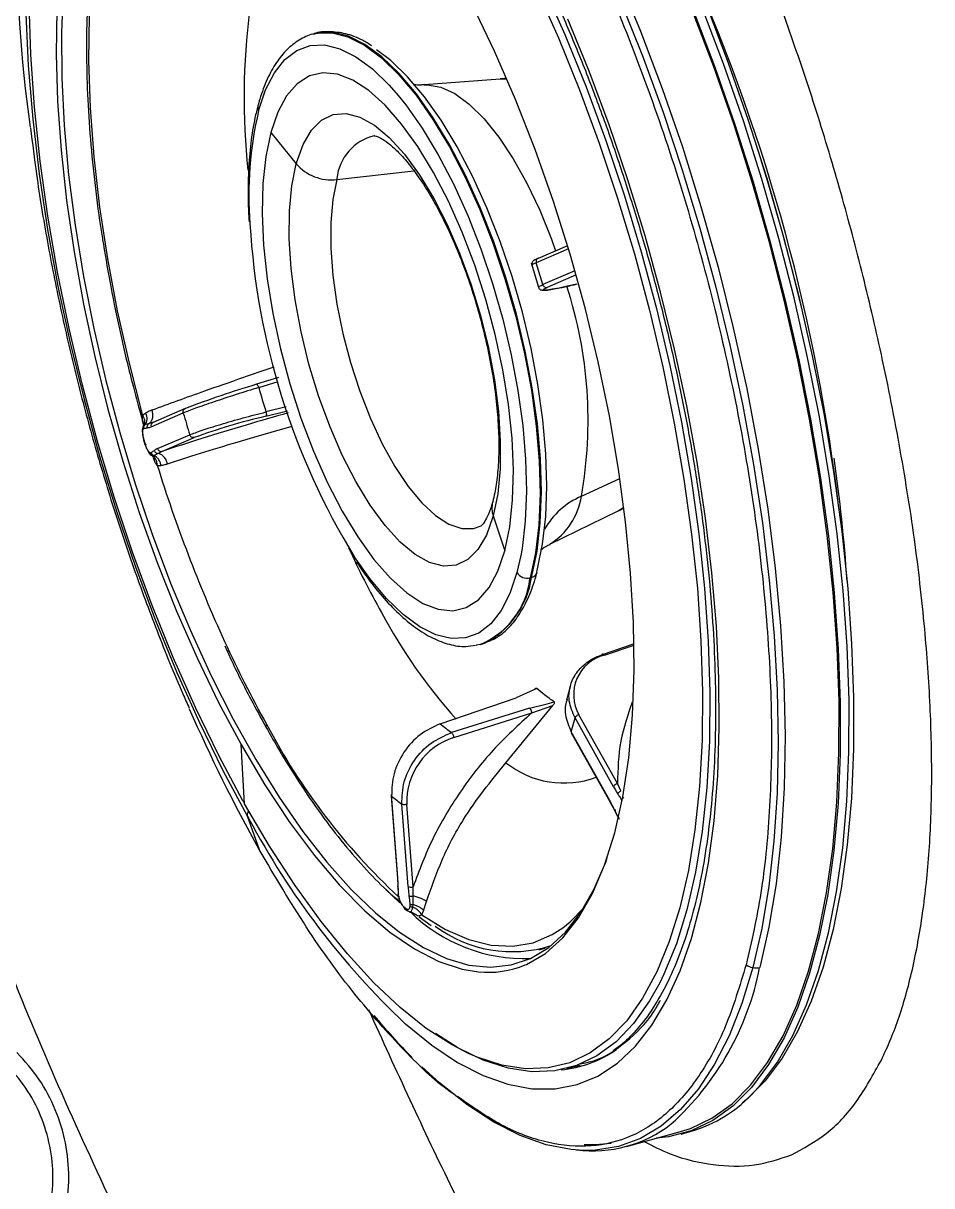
# Model space of a CAD drawing. Extents: x 943 to 1030, y 781 to 934.
# Drawn here: x 994.455 to 997.279, y 838.684 to 842.3 of the extents above; entities that cross this region are included whole.
import ezdxf

# ---------------------------------------------------------------- set-up
doc = ezdxf.new("R2010")
doc.units = 0
doc.header["$MEASUREMENT"] = 0
doc.layers.add('1', color=4, linetype='Continuous')

# ---------------------------------------------------------------- blocks, each defined once
blk = doc.blocks.new('AIRA')
at = {"layer": '1', "color": 3, "linetype": 'Continuous', "lineweight": 25}
for p, q in [((52.1831, 39.1023), (52.1793, 39.1012)), ((52.7595, 38.9612), (52.524, 38.9428)), ((52.0468, 38.7945), (52.1258, 38.6975)), ((52.2517, 38.6486), (52.4911, 38.6761)), ((52.9692, 38.4425), (52.8777, 38.4032)), ((52.9722, 38.4326), (52.872, 38.3896)), ((52.8564, 38.3897), (52.8788, 38.3137)), ((52.892, 38.3217), (52.872, 38.3896)), ((52.9921, 38.3646), (52.892, 38.3217)), ((52.9958, 38.3519), (52.9056, 38.3132)), ((52.0704, 38.0325), (52.002, 38.0116)), ((52.0094, 38.0016), (52.0698, 38.0201)), ((51.7806, 37.936), (51.6807, 37.8931)), ((52.0947, 37.9411), (52.0318, 37.9255)), ((51.6427, 37.9174), (51.6516, 37.8846)), ((51.6484, 37.914), (51.6515, 37.9081)), ((51.6748, 37.8793), (51.7747, 37.9223)), ((52.0314, 37.9122), (52.0986, 37.9288)), ((51.6499, 37.8786), (51.6478, 37.8744)), ((51.6515, 37.8829), (51.6487, 37.8764)), ((51.6513, 37.8847), (51.6512, 37.8821)), ((51.6554, 37.8856), (51.6515, 37.8829)), ((51.6683, 37.8893), (51.6554, 37.8856)), ((51.6817, 37.8935), (51.6683, 37.8893)), ((51.6771, 37.8916), (51.6769, 37.8917)), ((51.6778, 37.8912), (51.6777, 37.8913)), ((51.6514, 37.8392), (51.6557, 37.8243)), ((51.6948, 37.8114), (51.7947, 37.8543)), ((51.7084, 37.8029), (51.8083, 37.8458)), ((51.6708, 37.7946), (51.6715, 37.794)), ((51.679, 37.7898), (51.6836, 37.7903)), ((51.6836, 37.7903), (51.6956, 37.7966)), ((51.6956, 37.7966), (51.7084, 37.8029)), ((51.6819, 37.783), (51.686, 37.7697)), ((53.0123, 37.6632), (53.1322, 37.7184)), ((52.9144, 37.5139), (53.1265, 37.6179)), ((53.1265, 37.6179), (53.1445, 37.6289)), ((52.7382, 37.6024), (52.7743, 37.4936)), ((52.8243, 37.4795), (52.8121, 37.4259)), ((52.8535, 37.4099), (52.8574, 37.4109)), ((52.698, 37.2023), (52.7019, 37.2033)), ((52.7019, 37.2033), (52.7112, 37.2062)), ((53.173, 37.2032), (53.0766, 37.1702)), ((53.0838, 37.1688), (53.1731, 37.1994)), ((52.9782, 37.0742), (52.9659, 37.0289)), ((52.5734, 36.9557), (52.8091, 37.0367)), ((52.8743, 37.065), (52.8091, 37.0367)), ((52.8513, 37.0043), (52.6089, 36.9281)), ((52.7774, 36.8345), (52.9231, 37.0126)), ((52.8513, 37.0043), (52.9056, 37.0178)), ((52.8578, 36.9894), (52.9231, 37.0126)), ((52.9056, 37.0178), (52.9278, 37.0234)), ((52.6155, 36.9133), (52.8578, 36.9894)), ((52.9808, 36.9306), (52.9925, 36.9738)), ((53.1123, 36.7596), (52.9925, 36.9738)), ((53.1245, 36.7696), (53.0047, 36.9839)), ((53.1005, 36.7165), (52.9808, 36.9306)), ((52.9809, 36.9279), (53.1007, 36.7136)), ((51.9653, 36.7068), (51.9544, 36.8906)), ((53.1351, 36.7467), (53.1245, 36.7696)), ((52.4209, 36.7354), (52.4404, 36.4765)), ((52.4417, 36.4745), (52.4224, 36.7307)), ((52.4734, 36.4497), (52.4541, 36.706)), ((52.489, 36.4484), (52.4696, 36.7047)), ((53.1012, 36.713), (53.1138, 36.6889)), ((51.9738, 36.669), (52.0111, 36.564)), ((53.1137, 36.6891), (53.1246, 36.6674)), ((52.4406, 36.4762), (52.4419, 36.4494)), ((52.4484, 36.3985), (52.4045, 36.4401)), ((52.4419, 36.4497), (52.4427, 36.4244)), ((52.4427, 36.4246), (52.4434, 36.4173)), ((52.4892, 36.4198), (52.489, 36.4484)), ((52.4893, 36.3932), (52.4892, 36.4198)), ((52.4628, 36.3806), (52.4698, 36.3752)), ((52.4882, 36.3853), (52.4893, 36.3932)), ((52.5075, 36.3546), (52.5451, 36.3284)), ((52.88, 36.2521), (52.9, 36.2575)), ((52.9662, 35.8829), (53.009, 35.8938)), ((53.1527, 35.6409), (53.3208, 35.6868)), ((53.3229, 35.6793), (53.3504, 35.6868))]:
    blk.add_line(p, q, dxfattribs=at)
at = {"layer": '1', "color": 3, "linetype": 'Continuous', "lineweight": 25, "flags": 128}
for points in [[(53.1343, 39.2034), (53.2022, 39.0329), (53.2661, 38.8578), (53.3257, 38.6789), (53.3805, 38.4972), (53.4304, 38.3136), (53.475, 38.1292), (53.5141, 37.9449), (53.5475, 37.7618), (53.575, 37.5807), (53.5965, 37.4027), (53.6119, 37.2287), (53.621, 37.0596), (53.6239, 36.8964), (53.6204, 36.7399), (53.6108, 36.5909), (53.5949, 36.4502), (53.5728, 36.3187), (53.5448, 36.1969)], [(51.9603, 36.7157), (51.8852, 36.8568), (51.8128, 37.0057), (51.7437, 37.1614), (51.6783, 37.3231), (51.6169, 37.4897), (51.56, 37.6603), (51.508, 37.8336), (51.461, 38.0088), (51.4195, 38.1847), (51.3836, 38.3602), (51.3536, 38.5343), (51.3297, 38.7059), (51.3121, 38.8739), (51.3007, 39.0373), (51.2958, 39.1951)], [(51.3764, 39.9927), (51.3706, 39.9739), (51.341, 39.8617), (51.3175, 39.7394), (51.3, 39.6077), (51.2888, 39.4674), (51.2838, 39.3193), (51.2852, 39.1642), (51.2928, 39.003), (51.3067, 38.8368), (51.3268, 38.6664), (51.353, 38.4929), (51.385, 38.3173), (51.4228, 38.1405), (51.4661, 37.9638), (51.5146, 37.788), (51.5681, 37.6142), (51.6262, 37.4434), (51.6886, 37.2767), (51.755, 37.1149), (51.8249, 36.9591), (51.898, 36.8102), (51.9738, 36.669)], [(51.3819, 39.1778), (51.3797, 39.0382), (51.384, 38.8919), (51.3947, 38.74), (51.4118, 38.5834), (51.4351, 38.4235), (51.4645, 38.2613), (51.4997, 38.098), (51.5406, 37.9347), (51.5868, 37.7727), (51.6379, 37.6131), (51.6937, 37.4571), (51.7536, 37.3058), (51.8174, 37.1602), (51.8844, 37.0215), (51.9543, 36.8906)], [(53.5523, 35.8138), (53.5686, 35.832), (53.6217, 35.9029), (53.6697, 35.9861), (53.7122, 36.0812), (53.7492, 36.1876), (53.7804, 36.3049), (53.8056, 36.4323), (53.8247, 36.5692), (53.8375, 36.7149), (53.8441, 36.8686), (53.8444, 37.0295), (53.8384, 37.1966), (53.8261, 37.3692), (53.8075, 37.5463), (53.7829, 37.727), (53.7522, 37.9102), (53.7157, 38.095), (53.6736, 38.2805), (53.6261, 38.4656), (53.5734, 38.6494), (53.5159, 38.8308), (53.4538, 39.0089), (53.3875, 39.1828)], [(53.403, 39.1846), (53.4691, 39.0112), (53.531, 38.8337), (53.5884, 38.6528), (53.6409, 38.4697), (53.6882, 38.2851), (53.7302, 38.1003), (53.7666, 37.916), (53.7971, 37.7334), (53.8217, 37.5533), (53.8402, 37.3768), (53.8525, 37.2047), (53.8585, 37.0381), (53.8582, 36.8777), (53.8516, 36.7245), (53.8388, 36.5793), (53.8198, 36.4428), (53.7947, 36.3158), (53.7636, 36.1989), (53.7267, 36.0928), (53.6843, 35.998), (53.6365, 35.915), (53.5835, 35.8444), (53.5257, 35.7864), (53.5123, 35.7752)], [(53.3208, 35.6868), (53.3518, 35.6967), (53.4183, 35.7286), (53.4806, 35.7736), (53.5384, 35.8316), (53.5913, 35.9023), (53.6391, 35.9852), (53.6816, 36.08), (53.7185, 36.1862), (53.7496, 36.3031), (53.7747, 36.4301), (53.7937, 36.5667), (53.8065, 36.7119), (53.8131, 36.8651), (53.8134, 37.0255), (53.8074, 37.1922), (53.7951, 37.3643), (53.7766, 37.5408), (53.752, 37.7209), (53.7214, 37.9036), (53.6851, 38.0879), (53.6431, 38.2728), (53.5957, 38.4573), (53.5432, 38.6405), (53.4859, 38.8214), (53.4239, 38.999), (53.3578, 39.1723)], [(53.36, 39.1753), (53.4263, 39.0014), (53.4884, 38.8233), (53.546, 38.6418), (53.5986, 38.4581), (53.6461, 38.273), (53.6882, 38.0875), (53.7247, 37.9027), (53.7554, 37.7195), (53.78, 37.5388), (53.7986, 37.3617), (53.8109, 37.1891), (53.8169, 37.022), (53.8167, 36.8611), (53.8101, 36.7074), (53.7972, 36.5617), (53.7781, 36.4248), (53.7529, 36.2974), (53.7217, 36.1801), (53.6848, 36.0736), (53.6422, 35.9786), (53.5942, 35.8954), (53.5411, 35.8245), (53.4831, 35.7663), (53.4207, 35.7211), (53.354, 35.6892), (53.2834, 35.6707), (53.2463, 35.6665)], [(52.8902, 39.7594), (52.9714, 39.6083), (53.0497, 39.4491), (53.1247, 39.2828), (53.1961, 39.1101), (53.2634, 38.9321), (53.3262, 38.7498), (53.3841, 38.5642), (53.437, 38.3763), (53.4844, 38.1872), (53.5261, 37.998), (53.5618, 37.8096), (53.5915, 37.6232), (53.6148, 37.4398), (53.6317, 37.2604), (53.6421, 37.0861), (53.6458, 36.9177), (53.643, 36.7563), (53.6336, 36.6027), (53.6177, 36.4578), (53.5953, 36.3225), (53.5666, 36.1974)], [(51.4018, 39.2406), (51.3964, 39.106), (51.3974, 38.9642), (51.4047, 38.8163), (51.4184, 38.6633), (51.4384, 38.5064), (51.4644, 38.3466), (51.4964, 38.1851), (51.534, 38.0231), (51.5771, 37.8617), (51.6252, 37.7021), (51.6781, 37.5455), (51.7354, 37.3929), (51.7967, 37.2454), (51.8615, 37.1042), (51.9293, 36.9701), (51.9998, 36.8443), (52.0723, 36.7276), (52.1463, 36.6207), (52.2214, 36.5246), (52.2969, 36.4399), (52.3724, 36.3671), (52.4473, 36.3069), (52.521, 36.2596), (52.5931, 36.2256), (52.6629, 36.2051), (52.7301, 36.1983), (52.7941, 36.2052), (52.8545, 36.2258), (52.9108, 36.2599), (52.9627, 36.3073), (53.0097, 36.3677), (53.0515, 36.4405), (53.0879, 36.5254), (53.0928, 36.5391)], [(52.4635, 36.0232), (52.4651, 36.0218), (52.5469, 35.9555), (52.6276, 35.9019), (52.7068, 35.8614), (52.7839, 35.8341), (52.8586, 35.8203), (52.9304, 35.82), (52.9988, 35.8332), (53.0635, 35.8598), (53.1241, 35.8998), (53.1803, 35.9528), (53.2317, 36.0185), (53.278, 36.0966), (53.3189, 36.1866), (53.3543, 36.288), (53.3838, 36.4001), (53.4074, 36.5224), (53.4248, 36.6541), (53.436, 36.7944), (53.441, 36.9426), (53.4396, 37.0977), (53.432, 37.2588), (53.4181, 37.4251), (53.398, 37.5954), (53.3718, 37.7689), (53.3398, 37.9446), (53.302, 38.1213), (53.2587, 38.2981), (53.2102, 38.4739), (53.1567, 38.6476), (53.0986, 38.8184), (53.0362, 38.9852), (52.9698, 39.1469)], [(51.5271, 39.5263), (51.5056, 39.4132), (51.4905, 39.2901), (51.482, 39.1582), (51.4802, 39.0184), (51.485, 38.8718), (51.4965, 38.7194), (51.5145, 38.5625), (51.5389, 38.4023), (51.5695, 38.24), (51.6061, 38.0768), (51.6484, 37.914)], [(52.7297, 39.5258), (52.7997, 39.3941), (52.872, 39.2452), (52.9411, 39.0895), (53.0066, 38.9278), (53.0679, 38.7612), (53.1248, 38.5906), (53.1769, 38.4173), (53.2238, 38.2421), (53.2654, 38.0662), (53.3012, 37.8907), (53.3312, 37.7166), (53.3551, 37.545), (53.3728, 37.377), (53.3841, 37.2136), (53.389, 37.0558), (53.3876, 36.9046), (53.3796, 36.7608), (53.3653, 36.6255), (53.3448, 36.4994), (53.318, 36.3832), (53.2864, 36.2809)], [(52.7433, 39.5483), (52.8189, 39.4064), (52.8917, 39.2566), (52.9613, 39.0999), (53.0271, 38.9372), (53.0888, 38.7696), (53.1461, 38.598), (53.1985, 38.4236), (53.2457, 38.2473), (53.2875, 38.0704), (53.3236, 37.8938), (53.3537, 37.7186), (53.3778, 37.546), (53.3955, 37.377), (53.4069, 37.2126), (53.4119, 37.0538), (53.4104, 36.9017), (53.4025, 36.7571), (53.3881, 36.6209), (53.3674, 36.494), (53.3405, 36.3772), (53.3075, 36.2711), (53.2688, 36.1765), (53.2558, 36.15)], [(53.1159, 36.616), (53.1409, 36.7278), (53.1594, 36.85), (53.1711, 36.9819), (53.176, 37.1223), (53.1741, 37.2702), (53.1654, 37.4245), (53.1499, 37.584), (53.1278, 37.7475), (53.0993, 37.9137), (53.0644, 38.0814), (53.0236, 38.2493), (52.9771, 38.4161), (52.9253, 38.5806), (52.8686, 38.7415), (52.8074, 38.8975), (52.7421, 39.0476), (52.6733, 39.1905), (52.6015, 39.3251)], [(52.1793, 39.1012), (52.191, 39.1039), (52.1917, 39.104)], [(52.8584, 37.4147), (52.8745, 37.4929), (52.8844, 37.5807), (52.8878, 37.6768), (52.8848, 37.7798), (52.8754, 37.8882), (52.8597, 38.0004), (52.8379, 38.1149), (52.8104, 38.2299), (52.7775, 38.3438), (52.7398, 38.4549), (52.6977, 38.5617), (52.652, 38.6625), (52.6032, 38.7559), (52.552, 38.8405), (52.4993, 38.9152), (52.4458, 38.9787), (52.3922, 39.0303), (52.3393, 39.0691), (52.2879, 39.0947), (52.2388, 39.1065), (52.1927, 39.1045), (52.1831, 39.1023)], [(52.1917, 39.104), (52.2374, 39.1052), (52.2866, 39.0927), (52.3381, 39.0664), (52.391, 39.0269), (52.4446, 38.9747), (52.4982, 38.9106), (52.5508, 38.8354), (52.6019, 38.7502), (52.6505, 38.6564), (52.6961, 38.5553), (52.738, 38.4483), (52.7755, 38.3369), (52.8081, 38.2229), (52.8353, 38.1079), (52.8568, 37.9935), (52.8722, 37.8814), (52.8813, 37.7732), (52.884, 37.6705), (52.8802, 37.5748), (52.87, 37.4875), (52.8535, 37.4099)], [(52.009, 38.8622), (52.0308, 38.9271), (52.0582, 38.9805), (52.0907, 39.0217), (52.1278, 39.0502), (52.1691, 39.0654), (52.2139, 39.0672), (52.2616, 39.0555), (52.3115, 39.0306), (52.3628, 38.9927), (52.4148, 38.9424), (52.4431, 38.9101)], [(52.876, 37.4379), (52.8918, 37.5144), (52.9014, 37.6003), (52.9048, 37.6943), (52.9019, 37.7951), (52.8926, 37.9011), (52.8772, 38.011), (52.8559, 38.123), (52.829, 38.2355), (52.7968, 38.347), (52.7599, 38.4557), (52.7188, 38.5601), (52.674, 38.6587), (52.6263, 38.7501), (52.5762, 38.8329), (52.5246, 38.906), (52.4722, 38.9682), (52.4198, 39.0186), (52.3749, 39.0523)], [(52.7743, 37.4936), (52.7897, 37.5679), (52.7986, 37.6521), (52.8009, 37.7447), (52.7966, 37.8441), (52.7856, 37.9487), (52.7682, 38.0566), (52.7446, 38.166), (52.7154, 38.275), (52.681, 38.3818), (52.6419, 38.4845), (52.5988, 38.5814), (52.5526, 38.6708), (52.5039, 38.7512), (52.4536, 38.8212), (52.4026, 38.8796), (52.3517, 38.9254), (52.3018, 38.9579), (52.2538, 38.9764), (52.2085, 38.9807), (52.1666, 38.9707), (52.1289, 38.9466), (52.096, 38.9087), (52.0685, 38.8577), (52.0468, 38.7945)], [(52.7806, 38.9608), (52.7767, 38.9612), (52.7594, 38.9612)], [(52.5239, 38.9428), (52.5337, 38.9432), (52.575, 38.9362), (52.6187, 38.916), (52.6639, 38.8829), (52.7097, 38.8375), (52.7553, 38.7806), (52.7999, 38.7133), (52.8426, 38.6369), (52.8827, 38.5528), (52.9193, 38.4626), (52.9323, 38.4267)], [(52.4431, 38.9101), (52.4667, 38.8805), (52.5178, 38.8079), (52.5674, 38.7256), (52.6146, 38.6348), (52.6589, 38.5368), (52.6996, 38.4331), (52.736, 38.3252), (52.7677, 38.2147), (52.7942, 38.1031), (52.8151, 37.9921), (52.8301, 37.8834), (52.839, 37.7784), (52.8416, 37.6788), (52.838, 37.586), (52.8281, 37.5013), (52.8243, 37.4795)], [(52.1268, 38.7009), (52.1472, 38.7577), (52.1734, 38.8021), (52.2048, 38.8334), (52.2408, 38.8508), (52.2807, 38.8539), (52.3236, 38.8429), (52.3688, 38.8178), (52.4152, 38.7791), (52.462, 38.7278), (52.5081, 38.6647), (52.5528, 38.5912), (52.5949, 38.5087), (52.6338, 38.419), (52.6686, 38.3238), (52.6986, 38.2252), (52.7232, 38.1249), (52.7419, 38.0252), (52.7543, 37.9281), (52.7602, 37.8354), (52.7595, 37.7491), (52.7521, 37.6709), (52.7382, 37.6024)], [(52.0468, 38.7945), (52.0314, 38.7202), (52.0225, 38.636), (52.0202, 38.5434), (52.0246, 38.444), (52.0355, 38.3395), (52.0529, 38.2316), (52.0765, 38.1222), (52.1057, 38.0132), (52.1402, 37.9064), (52.1792, 37.8037), (52.2223, 37.7068), (52.2685, 37.6174), (52.3172, 37.537), (52.3675, 37.467), (52.4185, 37.4086), (52.4694, 37.3627), (52.5193, 37.3302), (52.5673, 37.3117), (52.6127, 37.3074), (52.6545, 37.3174), (52.6922, 37.3416), (52.7251, 37.3795), (52.7526, 37.4304), (52.7743, 37.4936)], [(52.7373, 37.5989), (52.7169, 37.5422), (52.6907, 37.4977), (52.6593, 37.4665), (52.6233, 37.4491), (52.5834, 37.4459), (52.5404, 37.457), (52.4953, 37.4821), (52.4488, 37.5207), (52.4021, 37.5721), (52.3559, 37.6352), (52.3113, 37.7087), (52.2691, 37.7911), (52.2302, 37.8809), (52.1954, 37.976), (52.1654, 38.0747), (52.1408, 38.1749), (52.1221, 38.2746), (52.1097, 38.3718), (52.1038, 38.4645), (52.1046, 38.5508), (52.112, 38.629), (52.1258, 38.6975)], [(52.2517, 38.6486), (52.2392, 38.5861), (52.2329, 38.5144), (52.2329, 38.4352), (52.2393, 38.3501), (52.2518, 38.261), (52.2703, 38.1701), (52.2942, 38.0792), (52.3231, 37.9904), (52.3563, 37.9056), (52.3931, 37.8268), (52.4327, 37.7557), (52.4742, 37.6939), (52.5166, 37.6428), (52.559, 37.6034), (52.6005, 37.5767), (52.6402, 37.5633), (52.6771, 37.5634), (52.7009, 37.5716)], [(52.998, 38.3234), (52.9686, 38.3166), (52.943, 38.3111), (52.9219, 38.3072), (52.9063, 38.3049), (52.8966, 38.3044), (52.8933, 38.3056), (52.8963, 38.3086), (52.9056, 38.3132)], [(52.8121, 37.4259), (52.7903, 37.3611), (52.7629, 37.3076), (52.7304, 37.2664), (52.6933, 37.2379), (52.652, 37.2227), (52.6072, 37.2209), (52.5595, 37.2326), (52.5096, 37.2575), (52.4583, 37.2954), (52.4064, 37.3457), (52.3544, 37.4076), (52.3058, 37.4764)], [(52.698, 37.2023), (52.6863, 37.1996), (52.6856, 37.1995)], [(51.9543, 36.8906), (52.0286, 36.7652), (52.1048, 36.65), (52.1822, 36.5459), (52.2605, 36.4538), (52.3388, 36.3742), (52.4167, 36.3077), (52.4935, 36.255), (52.5687, 36.2164), (52.6417, 36.1922), (52.6923, 36.1838)], [(52.661, 35.9302), (52.6103, 35.9564), (52.5302, 36.0081), (52.449, 36.0729), (52.3671, 36.1502), (52.285, 36.2396), (52.2033, 36.3407), (52.1225, 36.4527), (52.043, 36.575), (51.9653, 36.7069)], [(53.1012, 36.7129), (53.1012, 36.713), (53.1007, 36.7136)], [(52.8372, 36.2052), (52.8418, 36.2072), (52.9006, 36.2413), (52.9547, 36.2896), (53.0036, 36.3518), (53.047, 36.4273), (53.0845, 36.5156), (53.1159, 36.616)], [(52.9545, 36.3212), (52.977, 36.3393), (53.0194, 36.3827)], [(52.5159, 36.3611), (52.59, 36.3156), (52.6622, 36.2841), (52.732, 36.2666), (52.7989, 36.2635), (52.8623, 36.2746), (52.9218, 36.3), (52.9545, 36.3212)], [(53.2864, 36.2809), (53.2853, 36.2778), (53.2468, 36.1838), (53.2027, 36.1016), (53.1533, 36.0319), (53.099, 35.9751), (53.04, 35.9315), (52.9767, 35.9013), (52.9095, 35.8849), (52.8388, 35.8822), (52.7651, 35.8933), (52.6888, 35.9181), (52.661, 35.9302)], [(53.5448, 36.1969), (53.5109, 36.0856), (53.4713, 35.9853), (53.4262, 35.8966), (53.3759, 35.8199), (53.3206, 35.7557), (53.2607, 35.7042), (53.1964, 35.6659), (53.1281, 35.6408), (53.0562, 35.6291), (53.0181, 35.6283)], [(53.2558, 36.15), (53.2244, 36.0938), (53.1748, 36.0237), (53.1201, 35.9665), (53.0607, 35.9227), (52.997, 35.8923), (52.9295, 35.8758), (52.8583, 35.8731), (52.7842, 35.8842), (52.7074, 35.9092), (52.6285, 35.9478), (52.5585, 35.9923)], [(53.0181, 35.6283), (52.981, 35.6309), (52.903, 35.6461), (52.8225, 35.6748), (52.74, 35.7166), (52.656, 35.7715), (52.5708, 35.839), (52.5168, 35.8879)], [(53.0208, 35.6471), (53.0564, 35.6465), (53.1051, 35.6509)]]:
    blk.add_lwpolyline(points, dxfattribs=at)
at = {"layer": '1', "color": 3, "linetype": 'Continuous', "lineweight": 25}
for centre, radius, start, end in [((54.8464, 39.3377), 3.5863, 167.8243, 188.4343), ((48.0503, 36.9529), 5.8014, 6.66177, 23.89672), ((54.1145, 38.9026), 2.1508, 172.7234, 186.0076), ((52.0269, 38.8729), 0.0209, 165.7384, 210.8802), ((53.1233, 38.6), 1.1448, 166.7615, 184.4895), ((52.4039, 38.6366), 0.1522, 103.4176, 174.331), ((52.5852, 38.5736), 0.4758, 164.4792, 164.9109), ((52.235, 38.7922), 0.1446, 220.9393, 276.6039), ((47.103, 36.6941), 6.7747, 13.25402, 17.30447), ((52.6504, 38.5411), 0.413, 164.4792, 164.9109), ((54.2143, 38.6416), 2.2361, 183.3631, 211.4049), ((51.6766, 37.8992), 1.3564, 349.9822, 17.934), ((52.841, 35.1909), 2.9427, 106.5647, 111.1004), ((55.4145, 38.9642), 3.5386, 195.7846, 197.0688), ((55.6715, 39.0343), 4.0523, 195.928, 196.9295), ((52.4741, 36.0168), 1.9464, 103.1482, 110.0016), ((51.6854, 37.8829), 0.0112, 115.0944, 198.5923), ((51.7061, 37.8144), 0.0117, 194.6363, 281.285), ((56.0745, 39.1178), 4.5863, 197.2231, 204.5651), ((48.9605, 37.0819), 4.8879, 3.7238, 8.2367), ((52.809, 37.6269), 0.0749, 165.5239, 199.1312), ((53.1074, 37.442), 0.2408, 113.2553, 150.5036), ((52.7978, 37.6973), 0.2172, 302.412, 350.9883), ((52.2789, 37.7262), 0.4758, 344.4792, 344.9109), ((54.8574, 38.6756), 2.8236, 204.5307, 209.1209), ((52.8534, 37.4322), 0.0216, 280.4802, 5.2541), ((52.2532, 37.6018), 0.6439, 344.9106, 345.2544), ((52.5986, 37.4381), 0.2559, 292.8614, 352.8612), ((52.5851, 37.4507), 0.2751, 297.2823, 351.6762), ((52.8438, 37.4461), 0.0376, 212.5607, 284.9825), ((52.2294, 37.5781), 0.6463, 344.5805, 344.9105), ((52.2219, 37.5822), 0.6581, 344.9106, 345.2544), ((53.9063, 38.1155), 1.7203, 208.2384, 221.7567), ((55.2383, 38.7392), 3.6684, 204.6169, 209.1181), ((53.1145, 37.0462), 0.1263, 104.039, 209.5935), ((56.4157, 39.0236), 5.0449, 203.6176, 209.1801), ((52.0397, 36.9482), 0.00857, 136.1788, 202.0785), ((53.8047, 37.8826), 1.9998, 207.663, 227.1203), ((52.9889, 37.4526), 0.6477, 230.0989, 234.0823), ((52.6802, 36.7127), 0.2107, 107.9008, 182.1832), ((52.958, 37.0609), 0.2896, 231.4186, 290.2906), ((53.1287, 36.752), 0.0181, 103.4582, 155.269), ((55.3662, 38.6171), 3.9007, 209.1738, 209.3227), ((52.8936, 37.3032), 0.7415, 230.5442, 233.6511), ((53.104, 36.7153), 0.0037, 161.3737, 207.501), ((55.4512, 38.6222), 3.9884, 209.323, 209.4657), ((54.1847, 37.8362), 2.4999, 208.06, 226.4886), ((52.4432, 36.4768), 0.00274, 186.6722, 237.3854), ((52.4828, 36.468), 0.0206, 242.9179, 287.5027), ((52.835, 36.7299), 0.5047, 225.2727, 272.1417), ((52.7969, 36.6475), 0.4008, 233.3508, 287.5685), ((52.7221, 36.4834), 0.3011, 264.335, 292.4863), ((53.5546, 36.2449), 0.049, 232.2547, 258.3992), ((52.7006, 36.3657), 0.8821, 312.0579, 348.9984), ((53.5547, 36.2427), 0.0468, 257.7217, 284.6484), ((53.9189, 37.3501), 2.026, 219.9991, 224.9894), ((52.9183, 36.2274), 0.3497, 275.1404, 305.467), ((53.2303, 36.1016), 0.4319, 286.1494, 318.2134), ((53.0479, 36.0244), 0.3972, 262.642, 307.8471)]:
    blk.add_arc(centre, radius, start, end, dxfattribs=at)
for points, knots in [([(53.692, 39.0162), (53.678, 39.0568), (53.6501, 39.1371), (53.6071, 39.2561), (53.5622, 39.3721), (53.516, 39.4864), (53.4685, 39.5977), (53.42, 39.7064), (53.3868, 39.7761), (53.3702, 39.8109)], [0, 0, 0, 0, 0.143815, 0.284974, 0.428655, 0.57107, 0.714051, 0.857588, 1, 1, 1, 1]), ([(52.748, 39.575), (52.7605, 39.5524), (52.7968, 39.4868), (52.8554, 39.3726), (52.9225, 39.2308), (52.9867, 39.083), (53.0477, 38.9301), (53.1052, 38.7729), (53.1587, 38.6123), (53.2082, 38.4492), (53.2532, 38.2843), (53.2935, 38.1187), (53.3289, 37.9531), (53.3593, 37.7885), (53.3844, 37.6258), (53.4042, 37.4659), (53.4185, 37.3095), (53.4272, 37.1577), (53.4304, 37.0111), (53.4281, 36.8706), (53.4202, 36.737), (53.4069, 36.611), (53.3882, 36.4933), (53.3644, 36.3845), (53.3356, 36.2854), (53.3021, 36.1963), (53.2642, 36.1178), (53.2224, 36.05), (53.1766, 35.994), (53.1392, 35.9571), (53.1162, 35.9426), (53.1105, 35.9391)], [0, 0, 0, 0, 0.018921, 0.054862, 0.090826, 0.126809, 0.162807, 0.198817, 0.234835, 0.270858, 0.306885, 0.342912, 0.378937, 0.414956, 0.450968, 0.486968, 0.522955, 0.558924, 0.594871, 0.630791, 0.666679, 0.702527, 0.738331, 0.774083, 0.809781, 0.845428, 0.881042, 0.916657, 0.952343, 0.988241, 1, 1, 1, 1]), ([(51.5221, 39.5388), (51.5196, 39.529), (51.5089, 39.4863), (51.4955, 39.4019), (51.4821, 39.2864), (51.4747, 39.1629), (51.473, 39.0331), (51.477, 38.8975), (51.4865, 38.7572), (51.5021, 38.6127), (51.5156, 38.5088), (51.5254, 38.453), (51.5264, 38.4469)], [0, 0, 0, 0, 0.035943, 0.154944, 0.273844, 0.392646, 0.511362, 0.630008, 0.748597, 0.867139, 0.985647, 1, 1, 1, 1]), ([(52.1943, 39.103), (52.1886, 39.1024), (52.1675, 39.1002), (52.1342, 39.0834), (52.0961, 39.0541), (52.063, 39.0132), (52.0347, 38.9617), (52.0169, 38.9145), (52.0085, 38.8848), (52.0067, 38.8781)], [0, 0, 0, 0, 0.0634082, 0.2339933, 0.4043314, 0.5791181, 0.7602836, 0.9458005, 1, 1, 1, 1]), ([(52.3607, 39.0642), (52.3509, 39.0705), (52.3237, 39.0881), (52.2793, 39.1038), (52.229, 39.1097), (52.1953, 39.108), (52.1805, 39.1014), (52.1801, 39.1012)], [0, 0, 0, 0, 0.159189, 0.445305, 0.724796, 0.993436, 1, 1, 1, 1]), ([(54.0797, 37.2501), (54.075, 37.2971), (54.0657, 37.3891), (54.048, 37.5316), (54.026, 37.6764), (54.0008, 37.8245), (53.9726, 37.9732), (53.9427, 38.1153), (53.9118, 38.2508), (53.8802, 38.3796), (53.8464, 38.5088), (53.8107, 38.6375), (53.773, 38.7653), (53.7336, 38.8917), (53.7059, 38.9747), (53.692, 39.0162)], [0, 0, 0, 0, 0.084398, 0.165338, 0.249886, 0.333787, 0.417, 0.499876, 0.571049, 0.642323, 0.713931, 0.785885, 0.857268, 0.928634, 1, 1, 1, 1]), ([(52.7784, 38.9638), (52.7748, 38.963), (52.7687, 38.9616), (52.7628, 38.9617), (52.7603, 38.9617)], [0, 0, 0, 0, 0.589612, 1, 1, 1, 1]), ([(52.5248, 38.944), (52.521, 38.9433), (52.5082, 38.9411), (52.4985, 38.9428), (52.4917, 38.944)], [0, 0, 0, 0, 0.295495, 1, 1, 1, 1]), ([(52.0067, 38.8781), (52.0035, 38.8656), (51.9944, 38.8293), (51.9837, 38.7626), (51.9767, 38.676), (51.975, 38.5938), (51.9781, 38.5389), (51.9793, 38.517)], [0, 0, 0, 0, 0.125187, 0.365062, 0.604189, 0.842508, 1, 1, 1, 1]), ([(51.3, 38.8097), (51.3058, 38.7614), (51.32, 38.6436), (51.3512, 38.4561), (51.3919, 38.2486), (51.4393, 38.0435), (51.4929, 37.8405), (51.553, 37.6395), (51.6193, 37.4402), (51.6928, 37.2432), (51.7509, 37.0976), (51.7865, 37.0194), (51.7932, 37.0046)], [0, 0, 0, 0, 0.078764, 0.192444, 0.304614, 0.415785, 0.526464, 0.637148, 0.748217, 0.860151, 0.973504, 1, 1, 1, 1]), ([(52.3689, 38.7847), (52.3688, 38.7847), (52.3679, 38.7845), (52.3729, 38.7844), (52.3878, 38.7783), (52.411, 38.7634), (52.4401, 38.7379), (52.4727, 38.7018), (52.5077, 38.6553), (52.5438, 38.5987), (52.5797, 38.5329), (52.6143, 38.4594), (52.6466, 38.3796), (52.6758, 38.2951), (52.7012, 38.2078), (52.7222, 38.1195), (52.7384, 38.032), (52.7495, 37.9473), (52.7554, 37.8672), (52.7561, 37.7935), (52.752, 37.7281), (52.7448, 37.6793), (52.7388, 37.655), (52.7365, 37.646)], [0, 0, 0, 0, 0.009587, 0.055803, 0.100042, 0.14677, 0.19355, 0.241401, 0.29063, 0.341102, 0.392564, 0.444762, 0.497479, 0.550537, 0.603789, 0.657112, 0.710363, 0.763407, 0.816106, 0.868293, 0.919761, 0.970266, 1, 1, 1, 1]), ([(51.5264, 38.4469), (51.5337, 38.4033), (51.5493, 38.3099), (51.5797, 38.1652), (51.6109, 38.0319), (51.6338, 37.9497), (51.6427, 37.9174)], [0, 0, 0, 0, 0.2493193, 0.5329604, 0.8165728, 1, 1, 1, 1]), ([(52.8785, 38.4036), (52.8756, 38.4023), (52.8698, 38.3998), (52.8655, 38.3973), (52.8619, 38.3949), (52.859, 38.3906), (52.8577, 38.3861), (52.8586, 38.3833), (52.8589, 38.3822)], [0, 0, 0, 0, 0.311196, 0.62899, 0.799409, 0.875963, 0.949506, 1, 1, 1, 1]), ([(52.872, 38.3896), (52.865, 38.3864), (52.8572, 38.3829), (52.8591, 38.3824), (52.8593, 38.3823)], [0, 0, 0, 0, 0.8921816, 1, 1, 1, 1]), ([(52.8794, 38.3139), (52.8792, 38.314), (52.8772, 38.3149), (52.885, 38.3185), (52.892, 38.3217)], [0, 0, 0, 0, 0.102452, 1, 1, 1, 1]), ([(52.8792, 38.3138), (52.8794, 38.3128), (52.88, 38.3098), (52.8836, 38.3067), (52.8875, 38.3047), (52.8922, 38.3038), (52.8997, 38.3039), (52.9138, 38.3055), (52.9318, 38.309), (52.9396, 38.3106)], [0, 0, 0, 0, 0.029161, 0.084807, 0.139735, 0.216809, 0.399409, 0.741042, 1, 1, 1, 1]), ([(52.9396, 38.3106), (52.9424, 38.3111), (52.9548, 38.3134), (52.9766, 38.3183), (52.9949, 38.3227), (52.9991, 38.3237)], [0, 0, 0, 0, 0.185671, 0.811666, 1, 1, 1, 1]), ([(52.0558, 38.0645), (52.0231, 38.0533), (51.948, 38.0278), (51.8156, 37.9815), (51.7295, 37.9502), (51.677, 37.931)], [0, 0, 0, 0, 0.2304398, 0.5299491, 1, 1, 1, 1]), ([(52.0094, 38.0016), (51.9861, 37.9944), (51.9394, 37.98), (51.8688, 37.9567), (51.8085, 37.9357), (51.786, 37.9267), (51.7747, 37.9223)], [0, 0, 0, 0, 0.249605, 0.500027, 0.750009, 1, 1, 1, 1]), ([(51.6518, 37.8846), (51.6507, 37.8877), (51.6475, 37.8977), (51.648, 37.9074), (51.6484, 37.914)], [0, 0, 0, 0, 0.311582, 1, 1, 1, 1]), ([(51.6576, 37.922), (51.6558, 37.9207), (51.6524, 37.9186), (51.6496, 37.9154), (51.6484, 37.914)], [0, 0, 0, 0, 0.558934, 1, 1, 1, 1]), ([(51.6515, 37.9081), (51.6524, 37.9058), (51.6542, 37.9011), (51.6549, 37.8943), (51.6542, 37.888), (51.6524, 37.8845), (51.6515, 37.8829)], [0, 0, 0, 0, 0.247677, 0.500776, 0.753474, 1, 1, 1, 1]), ([(51.6576, 37.922), (51.6587, 37.9187), (51.6609, 37.9121), (51.6615, 37.902), (51.6599, 37.8927), (51.6569, 37.888), (51.6554, 37.8856)], [0, 0, 0, 0, 0.240387, 0.493353, 0.749833, 1, 1, 1, 1]), ([(51.677, 37.931), (51.6732, 37.9295), (51.6666, 37.9269), (51.6604, 37.9235), (51.6576, 37.922)], [0, 0, 0, 0, 0.56107, 1, 1, 1, 1]), ([(51.677, 37.931), (51.6779, 37.9271), (51.68, 37.9189), (51.6792, 37.9068), (51.6755, 37.8959), (51.6706, 37.8915), (51.6683, 37.8893)], [0, 0, 0, 0, 0.233449, 0.486591, 0.746997, 1, 1, 1, 1]), ([(52.1005, 37.9229), (52.0567, 37.9102), (51.9622, 37.8827), (51.8289, 37.842), (51.7486, 37.8159), (51.7084, 37.8029)], [0, 0, 0, 0, 0.30199, 0.651007, 1, 1, 1, 1]), ([(51.7947, 37.8543), (51.806, 37.8587), (51.8286, 37.8676), (51.8894, 37.8867), (51.9608, 37.9073), (52.0081, 37.9195), (52.0318, 37.9255)], [0, 0, 0, 0, 0.249561, 0.499965, 0.750384, 1, 1, 1, 1]), ([(51.6487, 37.8782), (51.648, 37.8753), (51.6467, 37.8697), (51.6476, 37.8594), (51.649, 37.8488), (51.6506, 37.8423), (51.6514, 37.8392)], [0, 0, 0, 0, 0.27603, 0.534105, 0.772616, 1, 1, 1, 1]), ([(51.6504, 37.8729), (51.6498, 37.8721), (51.6487, 37.8705), (51.6479, 37.8657), (51.6479, 37.8589), (51.6493, 37.8498), (51.6511, 37.8432), (51.6521, 37.8397)], [0, 0, 0, 0, 0.149104, 0.31184, 0.493438, 0.7318, 1, 1, 1, 1]), ([(51.6504, 37.8729), (51.6501, 37.8737), (51.6496, 37.8755), (51.6497, 37.8781), (51.6502, 37.8807), (51.6511, 37.8821), (51.6515, 37.8829)], [0, 0, 0, 0, 0.246536, 0.5, 0.753464, 1, 1, 1, 1]), ([(51.6504, 37.8729), (51.6508, 37.8732), (51.6514, 37.8738), (51.6522, 37.874), (51.6526, 37.8741)], [0, 0, 0, 0, 0.559812, 1, 1, 1, 1]), ([(51.6526, 37.8741), (51.6524, 37.8751), (51.652, 37.8772), (51.6524, 37.8804), (51.6535, 37.8833), (51.6548, 37.8849), (51.6554, 37.8856)], [0, 0, 0, 0, 0.245448, 0.5, 0.754552, 1, 1, 1, 1]), ([(51.6526, 37.8741), (51.6546, 37.8745), (51.6581, 37.8752), (51.6616, 37.8758), (51.6632, 37.876)], [0, 0, 0, 0, 0.5599989, 1, 1, 1, 1]), ([(51.6632, 37.876), (51.663, 37.8773), (51.6626, 37.8799), (51.6634, 37.8837), (51.6653, 37.8871), (51.6673, 37.8886), (51.6683, 37.8893)], [0, 0, 0, 0, 0.243098, 0.5, 0.756901, 1, 1, 1, 1]), ([(51.6632, 37.876), (51.6654, 37.8765), (51.6694, 37.8772), (51.6731, 37.8787), (51.6748, 37.8793)], [0, 0, 0, 0, 0.559967, 1, 1, 1, 1]), ([(51.7261, 37.7643), (51.7592, 37.775), (51.8255, 37.7965), (51.9537, 37.8358), (52.055, 37.865), (52.1134, 37.8818)], [0, 0, 0, 0, 0.297363, 0.594734, 1, 1, 1, 1]), ([(51.6521, 37.8397), (51.6529, 37.8369), (51.6543, 37.832), (51.6558, 37.827), (51.6565, 37.8249)], [0, 0, 0, 0, 0.56, 1, 1, 1, 1]), ([(51.6565, 37.8249), (51.6561, 37.8247), (51.6555, 37.8244), (51.6558, 37.8243), (51.6571, 37.8245), (51.6587, 37.8248), (51.6594, 37.825)], [0, 0, 0, 0, 0.244113, 0.5, 0.755888, 1, 1, 1, 1]), ([(51.6557, 37.8246), (51.6567, 37.8216), (51.6589, 37.8154), (51.6632, 37.8062), (51.6678, 37.7976), (51.6715, 37.794), (51.6734, 37.7921)], [0, 0, 0, 0, 0.229471, 0.468405, 0.72591, 1, 1, 1, 1]), ([(51.6565, 37.8249), (51.6578, 37.8205), (51.6604, 37.8125), (51.6652, 37.8035), (51.6694, 37.7987), (51.6715, 37.7981), (51.6725, 37.7978)], [0, 0, 0, 0, 0.334675, 0.623804, 0.822276, 1, 1, 1, 1]), ([(51.6713, 37.7943), (51.6715, 37.7941), (51.6733, 37.7909), (51.6763, 37.7903), (51.679, 37.7898)], [0, 0, 0, 0, 0.0752064, 1, 1, 1, 1]), ([(51.6749, 37.7986), (51.6745, 37.7983), (51.6737, 37.7979), (51.6729, 37.7979), (51.6725, 37.7978)], [0, 0, 0, 0, 0.559811, 1, 1, 1, 1]), ([(51.6725, 37.7978), (51.6728, 37.7969), (51.6734, 37.7949), (51.6755, 37.7919), (51.6777, 37.7906), (51.679, 37.7898)], [0, 0, 0, 0, 0.27723, 0.562127, 1, 1, 1, 1]), ([(51.6731, 37.7929), (51.6749, 37.7918), (51.679, 37.7892), (51.6802, 37.7864), (51.6808, 37.7848)], [0, 0, 0, 0, 0.4374, 1, 1, 1, 1]), ([(51.6841, 37.8051), (51.6824, 37.8039), (51.6793, 37.8016), (51.6762, 37.7995), (51.6749, 37.7986)], [0, 0, 0, 0, 0.559999, 1, 1, 1, 1]), ([(51.6749, 37.7986), (51.6753, 37.7976), (51.6761, 37.7957), (51.6781, 37.7932), (51.6807, 37.7913), (51.6826, 37.7906), (51.6836, 37.7903)], [0, 0, 0, 0, 0.245442, 0.5, 0.754558, 1, 1, 1, 1]), ([(51.6939, 37.7598), (51.6936, 37.763), (51.6931, 37.7695), (51.69, 37.7782), (51.6853, 37.7854), (51.6811, 37.7883), (51.679, 37.7898)], [0, 0, 0, 0, 0.241846, 0.49473, 0.750385, 1, 1, 1, 1]), ([(51.7056, 37.7593), (51.7048, 37.7627), (51.703, 37.7696), (51.6979, 37.7787), (51.6913, 37.7861), (51.6862, 37.7889), (51.6836, 37.7903)], [0, 0, 0, 0, 0.24038, 0.493346, 0.749831, 1, 1, 1, 1]), ([(51.6948, 37.8114), (51.6927, 37.8104), (51.6891, 37.8087), (51.6856, 37.8062), (51.6841, 37.8051)], [0, 0, 0, 0, 0.559967, 1, 1, 1, 1]), ([(51.6841, 37.8051), (51.6846, 37.804), (51.6856, 37.8016), (51.6885, 37.7988), (51.6919, 37.7969), (51.6944, 37.7967), (51.6956, 37.7966)], [0, 0, 0, 0, 0.243098, 0.5, 0.756901, 1, 1, 1, 1]), ([(51.7261, 37.7643), (51.7248, 37.7682), (51.722, 37.7762), (51.7146, 37.7864), (51.7054, 37.7941), (51.6988, 37.7957), (51.6956, 37.7966)], [0, 0, 0, 0, 0.23527, 0.489147, 0.748903, 1, 1, 1, 1]), ([(51.6939, 37.7598), (51.69, 37.7648), (51.6848, 37.7716), (51.6824, 37.7806), (51.6818, 37.7829)], [0, 0, 0, 0, 0.742361, 1, 1, 1, 1]), ([(51.6939, 37.7598), (51.6961, 37.7594), (51.7, 37.7587), (51.7039, 37.7592), (51.7056, 37.7593)], [0, 0, 0, 0, 0.560348, 1, 1, 1, 1]), ([(51.7056, 37.7593), (51.7095, 37.76), (51.7163, 37.7613), (51.7231, 37.7634), (51.7261, 37.7643)], [0, 0, 0, 0, 0.560657, 1, 1, 1, 1]), ([(52.7365, 37.646), (52.7344, 37.6385), (52.7283, 37.6178), (52.7173, 37.593), (52.7061, 37.5761), (52.7, 37.5711), (52.7005, 37.5714), (52.7007, 37.5715)], [0, 0, 0, 0, 0.142154, 0.392298, 0.637857, 0.884082, 1, 1, 1, 1]), ([(53.128, 37.6176), (53.1324, 37.6204), (53.1371, 37.6234), (53.1427, 37.6253), (53.1431, 37.6255)], [0, 0, 0, 0, 0.921699, 1, 1, 1, 1]), ([(52.885, 37.4951), (52.8917, 37.5008), (52.8999, 37.5077), (52.9128, 37.5126), (52.9152, 37.5136)], [0, 0, 0, 0, 0.8139638, 1, 1, 1, 1]), ([(52.3132, 37.4597), (52.3227, 37.4451), (52.3487, 37.4056), (52.3927, 37.3512), (52.4445, 37.2965), (52.497, 37.2528), (52.5496, 37.2204), (52.6017, 37.201), (52.6468, 37.1937), (52.673, 37.1986), (52.683, 37.2004)], [0, 0, 0, 0, 0.080826, 0.219679, 0.359088, 0.49914, 0.639714, 0.779535, 0.916118, 1, 1, 1, 1]), ([(52.7127, 37.2078), (52.7241, 37.2121), (52.7499, 37.2219), (52.7849, 37.2509), (52.8182, 37.2912), (52.8465, 37.3429), (52.8643, 37.3901), (52.8726, 37.4197), (52.8745, 37.4265)], [0, 0, 0, 0, 0.14979, 0.338853, 0.532853, 0.733933, 0.939843, 1, 1, 1, 1]), ([(53.945, 35.9093), (53.9549, 35.9309), (53.9744, 35.9737), (54.001, 36.0439), (54.0238, 36.12), (54.044, 36.2011), (54.0612, 36.2872), (54.0753, 36.378), (54.0865, 36.4734), (54.0947, 36.5731), (54.0998, 36.6771), (54.1018, 36.7847), (54.1008, 36.896), (54.0967, 37.0111), (54.0901, 37.1288), (54.0832, 37.2098), (54.0797, 37.2501)], [0, 0, 0, 0, 0.071852, 0.142411, 0.214314, 0.285641, 0.357012, 0.428607, 0.499879, 0.571681, 0.643128, 0.714413, 0.785731, 0.857169, 0.928877, 1, 1, 1, 1]), ([(51.9038, 37.1982), (51.9098, 37.1849), (51.9357, 37.1272), (51.9785, 37.0424), (52.016, 36.9738), (52.0318, 36.945)], [0, 0, 0, 0, 0.148751, 0.641977, 1, 1, 1, 1]), ([(52.9925, 36.9738), (52.9849, 36.9914), (52.973, 37.0191), (52.9737, 37.0588), (52.9832, 37.094), (53.0047, 37.1264), (53.0335, 37.1501), (53.0576, 37.1632), (53.0715, 37.1683), (53.0766, 37.1702)], [0, 0, 0, 0, 0.225426, 0.356567, 0.499702, 0.690184, 0.837161, 0.94047, 1, 1, 1, 1]), ([(52.8743, 37.065), (52.8738, 37.0652), (52.873, 37.0657), (52.871, 37.0655), (52.8685, 37.0644), (52.8655, 37.0625), (52.8635, 37.0607), (52.8623, 37.0598)], [0, 0, 0, 0, 0.1524383, 0.3058831, 0.4772243, 0.7173689, 1, 1, 1, 1]), ([(52.9278, 37.0234), (52.9179, 37.0305), (52.9001, 37.0432), (52.8822, 37.0583), (52.8743, 37.065)], [0, 0, 0, 0, 0.559988, 1, 1, 1, 1]), ([(52.968, 37.0319), (52.9661, 37.026), (52.9611, 37.0105), (52.9616, 36.9758), (52.9733, 36.9482), (52.9808, 36.9306)], [0, 0, 0, 0, 0.185879, 0.484124, 1, 1, 1, 1]), ([(52.9231, 37.0126), (52.9242, 37.014), (52.9264, 37.0164), (52.9283, 37.0198), (52.9288, 37.0223), (52.9282, 37.023), (52.9278, 37.0234)], [0, 0, 0, 0, 0.352999, 0.636393, 0.821128, 1, 1, 1, 1]), ([(53.1706, 37.0232), (53.1566, 36.9829), (53.128, 36.9011), (53.1257, 36.8139), (53.1245, 36.7696)], [0, 0, 0, 0, 0.491775, 1, 1, 1, 1]), ([(52.8578, 36.9894), (52.8169, 36.952), (52.7349, 36.8771), (52.6325, 36.7443), (52.5468, 36.6012), (52.5082, 36.4993), (52.489, 36.4484)], [0, 0, 0, 0, 0.249992, 0.500001, 0.750009, 1, 1, 1, 1]), ([(52.0318, 36.945), (52.0433, 36.9246), (52.0769, 36.8654), (52.134, 36.7735), (52.2032, 36.6725), (52.2736, 36.5808), (52.3446, 36.4995), (52.4026, 36.4399), (52.4366, 36.4116), (52.4469, 36.4031)], [0, 0, 0, 0, 0.0880102, 0.2555007, 0.4231028, 0.5908246, 0.7586888, 0.9267151, 1, 1, 1, 1]), ([(52.5734, 36.9558), (52.5519, 36.9458), (52.5089, 36.926), (52.4579, 36.8689), (52.4246, 36.8005), (52.4231, 36.7539), (52.4224, 36.7307)], [0, 0, 0, 0, 0.249605, 0.500026, 0.750014, 1, 1, 1, 1]), ([(52.4541, 36.706), (52.4549, 36.7292), (52.4564, 36.7757), (52.4905, 36.8435), (52.5428, 36.8996), (52.5869, 36.9186), (52.6089, 36.9281)], [0, 0, 0, 0, 0.249561, 0.499965, 0.750385, 1, 1, 1, 1]), ([(52.5308, 36.4025), (52.546, 36.4459), (52.5762, 36.5328), (52.6542, 36.6818), (52.7307, 36.7766), (52.7774, 36.8345)], [0, 0, 0, 0, 0.280145, 0.560297, 1, 1, 1, 1]), ([(53.1123, 36.7596), (53.1148, 36.7552), (53.1192, 36.7473), (53.1238, 36.74), (53.1258, 36.7367)], [0, 0, 0, 0, 0.559967, 1, 1, 1, 1]), ([(53.1258, 36.7367), (53.1261, 36.7376), (53.1266, 36.7395), (53.1288, 36.7423), (53.1317, 36.7449), (53.134, 36.7461), (53.1351, 36.7467)], [0, 0, 0, 0, 0.243098, 0.5, 0.756902, 1, 1, 1, 1]), ([(53.1135, 36.6918), (53.1112, 36.6965), (53.1069, 36.7049), (53.1025, 36.713), (53.1005, 36.7165)], [0, 0, 0, 0, 0.559967, 1, 1, 1, 1]), ([(53.1258, 36.7367), (53.128, 36.7333), (53.1319, 36.7271), (53.1357, 36.7209), (53.1374, 36.7181)], [0, 0, 0, 0, 0.559999, 1, 1, 1, 1]), ([(53.1374, 36.7181), (53.1376, 36.7188), (53.138, 36.7203), (53.1396, 36.7226), (53.1418, 36.7248), (53.1435, 36.726), (53.1444, 36.7266)], [0, 0, 0, 0, 0.245331, 0.5, 0.754669, 1, 1, 1, 1]), ([(51.9782, 36.6846), (51.9772, 36.683), (51.9748, 36.6794), (51.9732, 36.6739), (51.9736, 36.6706), (51.9738, 36.669)], [0, 0, 0, 0, 0.279228, 0.639614, 1, 1, 1, 1]), ([(53.1135, 36.6918), (53.1134, 36.6911), (53.1131, 36.6898), (53.1141, 36.6884), (53.1161, 36.6876), (53.1181, 36.6877), (53.1191, 36.6878)], [0, 0, 0, 0, 0.243098, 0.5, 0.756902, 1, 1, 1, 1]), ([(53.1245, 36.6701), (53.1224, 36.6742), (53.1188, 36.6813), (53.1151, 36.6886), (53.1135, 36.6918)], [0, 0, 0, 0, 0.559999, 1, 1, 1, 1]), ([(53.1274, 36.6651), (53.1274, 36.6645), (53.1274, 36.6632), (53.128, 36.6615), (53.1292, 36.6601), (53.1303, 36.6596), (53.1309, 36.6593)], [0, 0, 0, 0, 0.246536, 0.5, 0.753464, 1, 1, 1, 1]), ([(52.6277, 35.7953), (52.623, 35.7983), (52.5685, 35.8329), (52.4608, 35.937), (52.3078, 36.1087), (52.1561, 36.3175), (52.0594, 36.4818), (52.0111, 36.564)], [0, 0, 0, 0, 0.023234, 0.267425, 0.511617, 0.755808, 1, 1, 1, 1]), ([(52.4431, 36.4465), (52.443, 36.4516), (52.4426, 36.4608), (52.442, 36.4703), (52.4417, 36.4745)], [0, 0, 0, 0, 0.559967, 1, 1, 1, 1]), ([(52.4431, 36.4465), (52.4427, 36.447), (52.4418, 36.4482), (52.4417, 36.4497), (52.4422, 36.4504), (52.4423, 36.4505)], [0, 0, 0, 0, 0.44763, 0.920676, 1, 1, 1, 1]), ([(52.444, 36.4219), (52.4436, 36.4224), (52.4428, 36.4233), (52.4426, 36.4249), (52.4432, 36.4264), (52.4443, 36.4273), (52.4448, 36.4278)], [0, 0, 0, 0, 0.245439, 0.5, 0.754561, 1, 1, 1, 1]), ([(52.444, 36.4219), (52.4438, 36.4265), (52.4435, 36.4347), (52.4433, 36.4429), (52.4431, 36.4465)], [0, 0, 0, 0, 0.559999, 1, 1, 1, 1]), ([(52.4445, 36.416), (52.4442, 36.4162), (52.4435, 36.4166), (52.4433, 36.4174), (52.4436, 36.4183), (52.4444, 36.4188), (52.4447, 36.4191)], [0, 0, 0, 0, 0.246536, 0.5, 0.753464, 1, 1, 1, 1]), ([(52.4445, 36.416), (52.4444, 36.4171), (52.4441, 36.4192), (52.444, 36.4211), (52.444, 36.4219)], [0, 0, 0, 0, 0.559809, 1, 1, 1, 1]), ([(52.4445, 36.416), (52.4449, 36.414), (52.4457, 36.4099), (52.4479, 36.4035), (52.451, 36.3969), (52.4552, 36.3908), (52.4583, 36.3881), (52.46, 36.3866)], [0, 0, 0, 0, 0.149129, 0.311888, 0.493495, 0.731833, 1, 1, 1, 1]), ([(52.4447, 36.4191), (52.4454, 36.4142), (52.4468, 36.4045), (52.4539, 36.3925), (52.4597, 36.3854), (52.4624, 36.3831), (52.4629, 36.3826)], [0, 0, 0, 0, 0.32649, 0.639894, 0.934725, 1, 1, 1, 1]), ([(52.4734, 36.4497), (52.4739, 36.4443), (52.4746, 36.4347), (52.4758, 36.4249), (52.4763, 36.4206)], [0, 0, 0, 0, 0.559967, 1, 1, 1, 1]), ([(52.4763, 36.4206), (52.4768, 36.4157), (52.4778, 36.407), (52.4788, 36.3983), (52.4792, 36.3945)], [0, 0, 0, 0, 0.559999, 1, 1, 1, 1]), ([(52.4763, 36.4206), (52.4769, 36.4203), (52.4783, 36.4197), (52.4815, 36.4192), (52.4853, 36.4192), (52.4879, 36.4196), (52.4892, 36.4198)], [0, 0, 0, 0, 0.243098, 0.5, 0.756901, 1, 1, 1, 1]), ([(52.5308, 36.4025), (52.5288, 36.404), (52.5245, 36.4071), (52.5141, 36.412), (52.5018, 36.4166), (52.4933, 36.4187), (52.4892, 36.4198)], [0, 0, 0, 0, 0.2352748, 0.4891491, 0.748902, 1, 1, 1, 1]), ([(52.46, 36.3866), (52.4613, 36.3856), (52.4636, 36.3838), (52.4659, 36.382), (52.4669, 36.3813)], [0, 0, 0, 0, 0.56, 1, 1, 1, 1]), ([(52.46, 36.3866), (52.4602, 36.3856), (52.4605, 36.3835), (52.4622, 36.3809), (52.4646, 36.3791), (52.4666, 36.3787), (52.4676, 36.3785)], [0, 0, 0, 0, 0.24415, 0.5, 0.75585, 1, 1, 1, 1]), ([(52.4669, 36.3813), (52.4689, 36.38), (52.4727, 36.3775), (52.4769, 36.3787), (52.4791, 36.3828), (52.4794, 36.3868), (52.4796, 36.3887)], [0, 0, 0, 0, 0.334065, 0.623003, 0.82172, 1, 1, 1, 1]), ([(52.4669, 36.3813), (52.4671, 36.3802), (52.4674, 36.3781), (52.4691, 36.3755), (52.4715, 36.3737), (52.4735, 36.3733), (52.4745, 36.3731)], [0, 0, 0, 0, 0.244154, 0.5, 0.755847, 1, 1, 1, 1]), ([(52.4745, 36.3731), (52.4762, 36.3718), (52.4798, 36.3692), (52.4833, 36.3695), (52.4854, 36.3745), (52.4872, 36.3816), (52.4882, 36.3853)], [0, 0, 0, 0, 0.2281378, 0.472282, 0.7310311, 1, 1, 1, 1]), ([(52.4792, 36.3945), (52.4793, 36.3934), (52.4795, 36.3914), (52.4795, 36.3895), (52.4796, 36.3887)], [0, 0, 0, 0, 0.559805, 1, 1, 1, 1]), ([(52.4792, 36.3945), (52.4798, 36.3943), (52.4808, 36.3937), (52.4833, 36.3932), (52.4862, 36.393), (52.4883, 36.3931), (52.4893, 36.3932)], [0, 0, 0, 0, 0.245425, 0.5, 0.754575, 1, 1, 1, 1]), ([(52.4796, 36.3887), (52.4801, 36.3882), (52.4812, 36.3873), (52.484, 36.3859), (52.4866, 36.3855), (52.4882, 36.3853)], [0, 0, 0, 0, 0.2772299, 0.5621272, 1, 1, 1, 1]), ([(52.5159, 36.3611), (52.5147, 36.3633), (52.5121, 36.3678), (52.5055, 36.3745), (52.4974, 36.3807), (52.4912, 36.3838), (52.4882, 36.3853)], [0, 0, 0, 0, 0.241837, 0.494726, 0.750389, 1, 1, 1, 1]), ([(52.522, 36.3752), (52.5204, 36.3768), (52.517, 36.3801), (52.5091, 36.385), (52.4997, 36.3897), (52.4928, 36.392), (52.4893, 36.3932)], [0, 0, 0, 0, 0.2403473, 0.4933199, 0.7498252, 1, 1, 1, 1]), ([(52.522, 36.3752), (52.5237, 36.3802), (52.5267, 36.3891), (52.5296, 36.3984), (52.5308, 36.4025)], [0, 0, 0, 0, 0.558884, 1, 1, 1, 1]), ([(52.4787, 36.3704), (52.4821, 36.3694), (52.4872, 36.3678), (52.4919, 36.3652), (52.4934, 36.364), (52.4941, 36.3635)], [0, 0, 0, 0, 0.473059, 0.7254, 1, 1, 1, 1]), ([(52.4994, 36.3597), (52.4979, 36.3607), (52.4963, 36.3618), (52.4942, 36.3634), (52.494, 36.3636)], [0, 0, 0, 0, 0.902146, 1, 1, 1, 1]), ([(52.5159, 36.3611), (52.513, 36.3593), (52.5064, 36.3556), (52.5019, 36.3583), (52.4994, 36.3597)], [0, 0, 0, 0, 0.452514, 1, 1, 1, 1]), ([(52.5159, 36.3611), (52.5172, 36.3635), (52.5193, 36.3679), (52.5212, 36.373), (52.522, 36.3752)], [0, 0, 0, 0, 0.56041, 1, 1, 1, 1]), ([(53.5246, 36.2062), (53.5044, 36.1402), (53.464, 36.0082), (53.3808, 35.8557), (53.2826, 35.7402), (53.1696, 35.6665), (53.0441, 35.635), (52.908, 35.6474), (52.7686, 35.6974), (52.6731, 35.7638), (52.6277, 35.7953)], [0, 0, 0, 0, 0.126505, 0.253009, 0.379514, 0.506018, 0.632523, 0.759027, 0.885532, 1, 1, 1, 1]), ([(53.0079, 35.898), (53.0231, 35.9008), (53.0749, 35.91), (53.1521, 35.9645), (53.2207, 36.0286), (53.2516, 36.0837), (53.2584, 36.0959)], [0, 0, 0, 0, 0.154531, 0.524598, 0.894666, 1, 1, 1, 1]), ([(52.3505, 36.0665), (52.4357, 35.8791), (52.6286, 35.4547), (52.9767, 34.8159), (53.2572, 34.377), (53.3974, 34.1575)], [0, 0, 0, 0, 0.283197, 0.641599, 1, 1, 1, 1]), ([(53.665, 35.6147), (53.7021, 35.6345), (53.7757, 35.6739), (53.8696, 35.7734), (53.9197, 35.8643), (53.9448, 35.9096)], [0, 0, 0, 0, 0.337531, 0.669494, 1, 1, 1, 1]), ([(53.2073, 35.6558), (53.2346, 35.6422), (53.3091, 35.6051), (53.4241, 35.5804), (53.5513, 35.5762), (53.6272, 35.6019), (53.665, 35.6147)], [0, 0, 0, 0, 0.1611169, 0.4388412, 0.7207449, 1, 1, 1, 1])]:
    blk.add_open_spline(points, degree=3, knots=knots, dxfattribs=at)
for points in [[(52.8543, 39.7363), (52.9013, 39.6488), (52.9952, 39.474), (53.1245, 39.1817), (53.2424, 38.8738), (53.3464, 38.5529), (53.4348, 38.2253), (53.506, 37.8964), (53.5589, 37.5718), (53.5924, 37.2572), (53.6063, 36.9576), (53.5996, 36.6791), (53.5744, 36.4234), (53.5412, 36.2786), (53.5246, 36.2062)], [(52.8789, 38.4037), (52.8776, 38.4031), (52.8751, 38.402), (52.8725, 38.3984), (52.8712, 38.3941), (52.8717, 38.3911), (52.872, 38.3896)], [(52.892, 38.3217), (52.8926, 38.3202), (52.8938, 38.3174), (52.8972, 38.3144), (52.9014, 38.3127), (52.9042, 38.313), (52.9056, 38.3132)], [(52.002, 38.0116), (52.0026, 38.0116), (52.0037, 38.0117), (52.0057, 38.0095), (52.0078, 38.0061), (52.0088, 38.0031), (52.0094, 38.0016)], [(51.7747, 37.9223), (51.7744, 37.9238), (51.7739, 37.9268), (51.7751, 37.9311), (51.7777, 37.9347), (51.7803, 37.9358), (51.7816, 37.9364)], [(52.0318, 37.9255), (52.0322, 37.924), (52.0329, 37.9209), (52.0331, 37.9167), (52.0326, 37.9134), (52.0318, 37.9126), (52.0313, 37.9122)], [(51.8083, 37.8458), (51.8069, 37.8456), (51.8041, 37.8453), (51.7999, 37.847), (51.7965, 37.8501), (51.7953, 37.8529), (51.7947, 37.8543)], [(50.7962, 37.4707), (50.8798, 37.2013), (51.0469, 36.6624), (51.3558, 35.8736), (51.599, 35.3646), (51.7206, 35.11)], [(53.0766, 37.1702), (53.0769, 37.171), (53.0775, 37.1727), (53.0793, 37.1732), (53.0816, 37.1719), (53.0831, 37.1698), (53.0838, 37.1688)], [(52.8513, 37.0043), (52.8516, 37.004), (52.8523, 37.0034), (52.8534, 37.002), (52.8544, 37.0003), (52.8553, 36.9983), (52.8562, 36.9961), (52.8569, 36.9939), (52.8575, 36.9916), (52.8577, 36.9901), (52.8578, 36.9894)], [(53.0047, 36.9839), (53.0033, 36.9834), (53.0005, 36.9824), (52.9967, 36.9798), (52.9937, 36.9768), (52.9929, 36.9748), (52.9925, 36.9738)], [(52.6089, 36.9281), (52.6096, 36.9274), (52.611, 36.926), (52.613, 36.9222), (52.6147, 36.9177), (52.6152, 36.9147), (52.6155, 36.9133)], [(52.4696, 36.7047), (52.4682, 36.7044), (52.4653, 36.7038), (52.4607, 36.7038), (52.4566, 36.7045), (52.4549, 36.7055), (52.4541, 36.706)], [(51.2577, 35.1557), (51.2817, 35.1826), (51.3297, 35.2364), (51.3799, 35.3329), (51.4117, 35.4364), (51.4222, 35.5444), (51.4117, 35.6523), (51.3799, 35.7559), (51.3297, 35.8524), (51.2817, 35.9061), (51.2577, 35.933)], [(51.2228, 35.1906), (51.2447, 35.215), (51.2884, 35.264), (51.3341, 35.3518), (51.363, 35.4461), (51.3726, 35.5444), (51.363, 35.6426), (51.3341, 35.7369), (51.2884, 35.8247), (51.2447, 35.8737), (51.2228, 35.8982)]]:
    blk.add_open_spline(points, degree=3, dxfattribs=at)

msp = doc.modelspace()

# ---------------------------------------------------------------- block references
at = {"layer": '1'}
msp.add_blockref('AIRA', (943.1775, 803.1658), dxfattribs=at)

doc.saveas('drawing.dxf')
